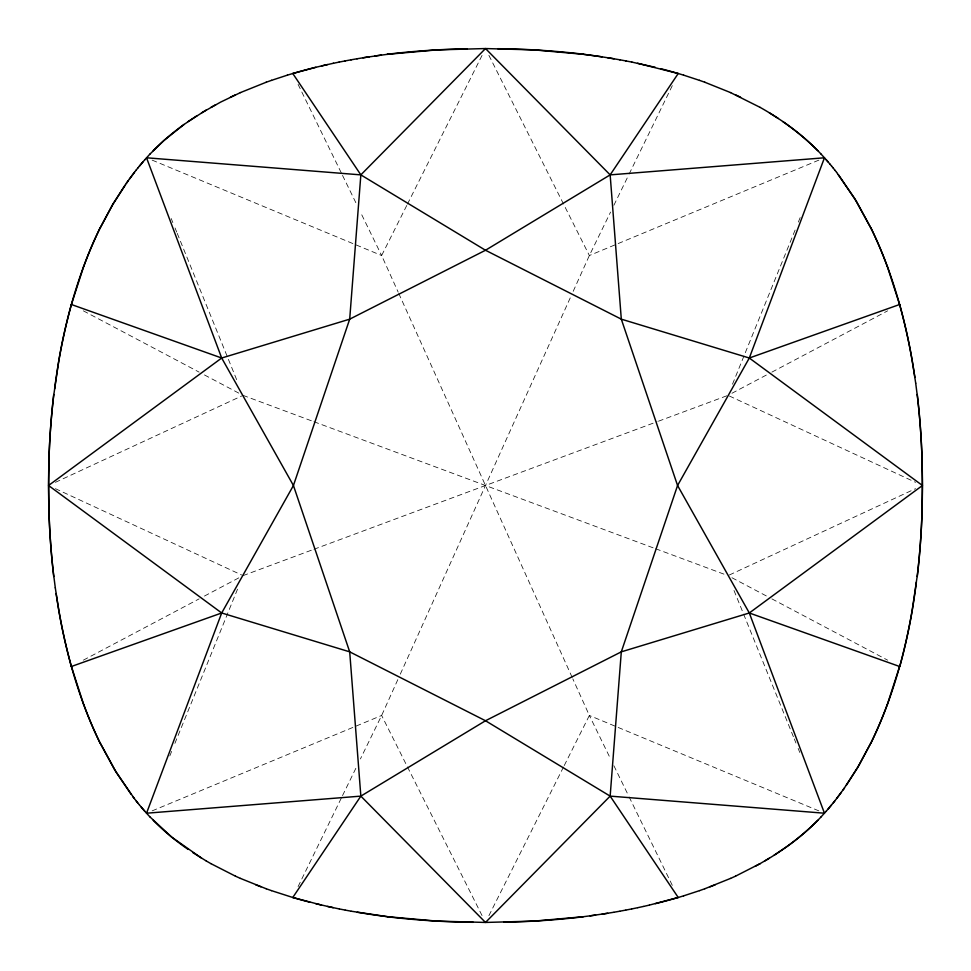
<?xml version="1.0" encoding="UTF-8"?>
<svg xmlns="http://www.w3.org/2000/svg" width="971" height="971" viewBox="0 0 971 971"><rect width="100%" height="100%" fill="white"/><g stroke="black" fill="none" stroke-linecap="round" stroke-linejoin="round"><path stroke-width="0.73" stroke-dasharray="4.86 3.64" d="M169.804 755.911L172.644 748.932M174.914 743.337L238.49 586.812M732.51 384.188L796.086 227.663M798.356 222.068L801.196 215.089M397.807 679.664L381.639 715.469L360.423 758.934M400.295 674.165L570.705 296.835M573.193 291.336L589.361 255.531L610.577 212.066M613.89 205.269L628.48 175.387M629.147 174.027L672.915 84.38M298.085 886.62L341.853 796.973M342.52 795.613L357.11 765.731M406.752 205.476L381.639 255.531L398.159 292.113M407.432 204.116L482.102 55.311M488.899 915.689L563.568 766.884M564.248 765.524L589.361 715.469L572.841 678.887M83.36 660.159L199.116 598.876M204.444 596.06L239.036 577.745M731.964 393.255L766.556 374.94M771.884 372.124L887.64 310.841M55.396 482.332L241.658 395.998M729.342 575.002L915.604 488.668M818.869 160.118L589.361 255.531L564.248 205.476M152.131 810.882L381.639 715.469L406.752 765.524M243.029 575.633L312.504 549.804M313.924 549.283L657.076 421.717M658.496 421.196L727.971 395.367M243.029 395.367L312.504 421.196M313.924 421.717L654.236 548.227M655.656 548.749L725.131 574.577M152.131 160.118L381.639 255.531L360.423 212.066M818.869 810.882L589.361 715.469L610.577 758.934M729.342 395.998L915.604 482.332M55.396 488.668L241.658 575.002M731.964 577.745L766.556 596.06M771.884 598.876L887.64 660.159M83.36 310.841L199.116 372.124M204.444 374.94L239.036 393.255M488.899 55.311L563.568 204.116M407.432 766.884L482.102 915.689M298.085 84.38L341.853 174.027M342.52 175.387L357.11 205.269M613.89 765.731L628.48 795.613M629.147 796.973L672.915 886.62M398.753 293.424L572.247 677.576M734.003 590.489L793.756 737.62M794.314 738.967L795.953 743.021M798.15 748.423L799.788 752.464M171.212 218.536L172.85 222.577M175.047 227.979L176.686 232.033M177.244 233.38L236.997 380.511"/><path stroke-width="1.46" d="M287.404 75.143L292.781 73.517L360.848 174.877L349.694 319.156L293.436 485.5L221.691 612.98L146.536 813.213L149.813 816.781M683.572 895.869L678.219 897.483L610.152 796.123L621.306 651.844L677.564 485.5L749.309 358.02L824.464 157.788L821.187 154.219M53.842 394.542L58.818 360.508A307.649 158.989 -82.8 0 1 71.381 304.493A495.744 407.929 -82.8 0 0 54.643 388.873M916.357 582.127A495.744 407.929 -82.8 0 1 899.741 666.531A307.649 158.989 -82.8 0 0 912.182 610.492L917.158 576.458M683.596 75.143L678.219 73.517L610.152 174.877L485.5 250.251L349.694 319.156L221.691 358.02L71.393 304.506L83.676 266.455M271.504 890.65L292.781 897.483L360.848 796.123L485.5 720.749L621.306 651.844L749.309 612.98L899.607 666.494L887.324 704.545M83.797 266.127L86.468 259.111A336.901 278.556 -62.9 0 1 99.576 229.035L112.333 205.16L124.992 185.218M887.203 704.873L884.532 711.889A336.901 278.556 -62.9 0 1 871.424 741.965L859.007 765.245L846.287 785.381M871.084 742.609L857.357 768.061L843.18 789.799M99.879 228.464L113.316 203.497L128.063 180.849M126.254 183.41L134.435 172.292M844.479 787.967L836.699 798.514M129.398 179.004L136.098 170.18M841.372 792.312L833.324 802.786M135.976 170.338L137.773 168.092M834.902 800.82L826.285 811.161M137.676 168.214L144.728 159.827M139.399 166.09L142.919 161.902M831.528 804.995L828.057 809.122M144.715 159.839L149.837 154.183M826.272 811.173L821.187 816.781M149.813 154.219L164.075 140.382L184.029 124.458M764.857 860.901C785.466 848.788 804.741 834.235 821.163 816.817M583.025 916.758L534.499 921.078L485.5 922.45L360.848 796.123L349.694 651.844L293.436 485.5L221.691 358.02L146.536 157.788L360.848 174.877L485.5 48.55L534.499 49.922L583.462 54.303A512.19 385.96 7.4 0 1 601.656 56.791L614.073 58.782M387.041 54.364L436.501 49.922L485.5 48.55L610.152 174.877L621.306 319.156L677.564 485.5L749.309 612.98L824.464 813.213L610.152 796.123L485.5 922.45L436.501 921.078L387.538 916.697A512.19 385.96 7.4 0 1 369.344 914.209L357.304 912.279M221.691 358.02L48.55 485.5L49.036 513.914A385.948 199.443 82.8 0 0 53.806 576.446M749.309 612.98L922.45 485.5L921.965 457.086A385.948 199.443 82.8 0 0 917.194 394.554M188.131 121.569L206.253 110.039M774.045 855.281L787.141 846.409A144.06 76.867 -30 0 0 817.813 820.301M197.101 115.622L183.859 124.591A144.06 76.867 -30 0 0 153.187 150.699M201.507 112.891L220.611 102.113L240.468 92.585M769.36 858.194L760.123 863.62M735.63 876.121L760.038 863.668M211.035 107.296L215.793 104.662M755.207 866.338L759.965 863.705M230.43 97.209L235.431 94.855M730.605 878.391L735.569 876.145M240.395 92.609L266.248 82.219M730.532 878.415L704.849 888.744M709.971 886.839L715.166 884.836M266.151 82.256L271.504 80.35M360.848 174.877L485.5 250.251L621.306 319.156L749.309 358.02L899.607 304.506L887.324 266.455M83.676 704.545L71.393 666.494L221.691 612.98L349.694 651.844L485.5 720.749L610.152 796.123M699.581 890.613L704.752 888.781M271.419 80.387L287.428 75.131M699.496 890.65L683.596 895.857M315.842 67.29L292.781 73.517A284.454 146.208 -7.4 0 1 315.684 67.327L327.555 64.547M649.502 905.069L678.219 897.483A284.454 146.208 -7.4 0 1 655.316 903.673M321.498 65.931L333.466 63.261M643.664 906.404L649.32 905.118M637.801 907.679L643.445 906.453M333.199 63.321L339.389 62.035M631.903 908.905L637.534 907.739M339.097 62.095L345.336 60.882M625.979 910.058L631.611 908.965M345.021 60.942L351.32 59.765M620.032 911.162L625.664 910.118M350.968 59.838L357.304 58.721M614.073 912.218L619.68 911.235M356.927 58.782L369.344 56.791M613.696 912.279L602.069 914.148M362.923 57.787L381.445 55.08M607.676 913.274L590.004 915.859M374.952 55.966L388.012 54.242M595.611 915.095L583.595 916.685M610.152 174.877L824.464 157.788L829.804 163.929M360.848 796.123L146.536 813.213L141.196 807.071M582.988 54.242L602.069 56.852M387.975 916.758L351.32 911.235M607.676 57.726L620.032 59.838M619.68 59.765L625.979 60.942M345.336 910.118L350.968 911.162M625.664 60.882L631.903 62.095M339.389 908.965L345.021 910.058M631.611 62.035L655.316 67.327M339.097 908.905L327.555 906.453M637.534 63.261L678.219 73.517A282.682 145.298 7.4 0 0 661.093 68.783M333.199 907.679L315.842 903.71M321.498 905.069L292.781 897.483A282.682 145.298 7.4 0 0 309.907 902.217M683.572 75.131L699.581 80.387M699.496 80.35L704.849 82.256M266.248 888.781L271.419 890.613M704.752 82.219L730.605 92.609M240.468 878.415L266.151 888.744M255.725 884.799L260.92 886.802M730.532 92.585L760.038 107.332M235.431 876.145L240.395 878.391M735.569 94.855L740.57 97.209M235.37 876.121L211.035 863.705M760.123 107.38C782.517 120.016 803.49 135.43 821.163 154.183M206.253 860.961L210.877 863.62M206.143 860.901L192.659 852.489M769.36 112.806L778.341 118.511M201.507 858.109L171.782 837.172L149.837 816.817M782.869 121.569L787.141 124.591A144.06 76.867 30 0 1 817.813 150.699M188.131 849.431L183.859 846.409A144.06 76.867 30 0 1 153.187 820.301M749.309 358.02L922.45 485.5L921.965 513.914A385.948 199.443 -82.8 0 1 917.194 576.446M221.691 612.98L48.55 485.5L49.036 457.086A385.948 199.443 -82.8 0 1 53.806 394.554M826.285 159.839L828.081 161.902M144.715 811.161L139.472 804.995M829.853 163.99L831.528 166.005M831.601 166.09L833.227 168.092M139.399 804.91L136.098 800.82M833.324 168.214L834.902 170.18M137.676 802.786L132.809 796.584M835.024 170.338L836.565 172.292M836.699 172.486L854.662 198.485L871.011 228.246M134.301 798.514L116.338 772.515L99.588 741.953A336.901 278.556 62.9 0 1 86.48 711.889L83.797 704.873M838.361 174.646L856.349 201.252L871.303 228.828M131.012 794.181L114.651 769.748L99.879 742.536M887.203 266.127L884.532 259.111A336.901 278.556 62.9 0 0 871.424 229.035M914.888 377.452L912.182 360.508A307.649 158.989 82.8 0 0 899.619 304.493A486.532 400.343 82.8 0 1 914.84 377.525L915.702 383.181M56.112 593.548L58.818 610.492A307.649 158.989 82.8 0 0 71.381 666.507A486.532 400.343 82.8 0 1 56.16 593.475L55.298 587.819M915.689 383.132L917.158 394.542M55.311 587.868L53.842 576.458M83.737 704.8A289.115 156.756 62.9 0 1 71.417 666.494M53.733 576.422A629.633 518.101 82.8 0 1 48.623 485.5A629.633 518.101 -82.8 0 1 53.733 394.578M99.855 742.597A228.44 123.851 62.9 0 1 83.919 705.128M473.241 922.304A597.796 450.471 7.4 0 1 387.999 916.842M583.001 916.83A591.97 446.09 -7.4 0 1 503.864 922.207M917.267 576.422A629.633 518.101 -82.8 0 0 922.377 485.5A629.633 518.101 82.8 0 0 917.267 394.578M497.759 48.696A597.796 450.471 7.4 0 1 583.001 54.158M387.999 54.17A591.97 446.09 -7.4 0 1 467.136 48.793M71.417 304.506A289.115 156.756 -62.9 0 1 83.737 266.2M83.919 265.872A228.44 123.851 -62.9 0 1 99.855 228.403M887.263 266.2A289.115 156.756 62.9 0 1 899.583 304.506M871.145 228.403A228.44 123.851 62.9 0 1 887.081 265.872M899.583 666.494A289.115 156.756 -62.9 0 1 887.263 704.8M887.081 705.128A228.44 123.851 -62.9 0 1 871.145 742.597"/></g></svg>
